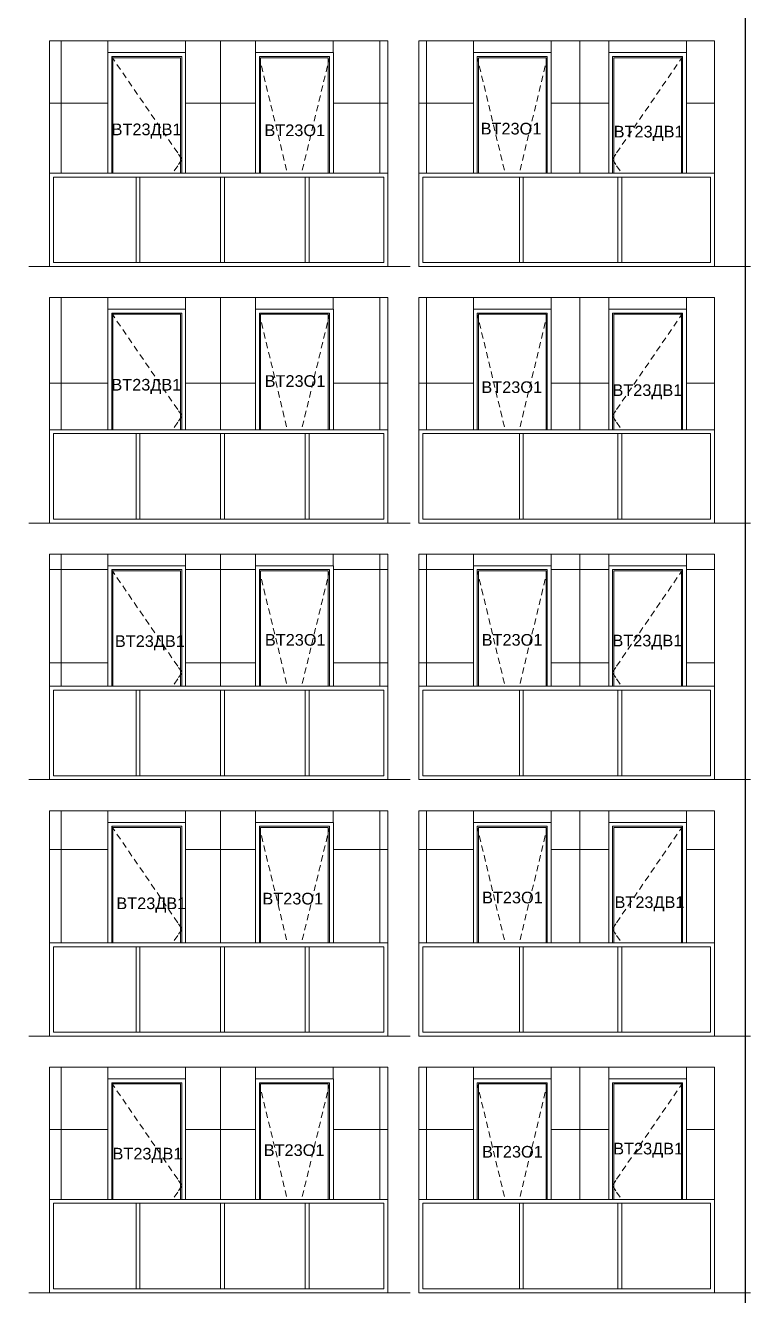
# Model space of a CAD drawing. Header units: millimetres. Extents: x 1499747 to 4230374, y -28481 to 441852.
# Drawn here: x 2728215 to 2737474, y -4519 to 11817 of the extents above; entities that cross this region are included whole.
import ezdxf
from ezdxf.xclip import XClip

# ---------------------------------------------------------------- set-up
doc = ezdxf.new("R2010")
doc.units = ezdxf.units.MM
doc.header["$MEASUREMENT"] = 0
doc.header["$XCLIPFRAME"] = 0
doc.linetypes.add('Штрих-Штриховая', pattern=[1093.611073, 529.166651, -211.666656, 141.111112, -211.666656])
for name, color, linetype, lineweight in [('2  Фасад_26_0_Ном._пера__20_Ном._пера__1', 1, 'Continuous', 18), ('2  Фасад_26_Витражные окна_Ном._пера__1_Ном._пера__7', 7, 'Continuous', 18), ('2  Фасад_26_Витражные окна_Ном._пера__20_Ном._пера__1', 1, 'Continuous', 18), ('2  Фасад_26_Витражные окна_Ном._пера__92_Ном._пера__233', 233, 'Continuous', 18), ('2  Фасад_26_Конструктив - Колонны_Ном._пера__8_Ном._пера__12', 12, 'Continuous', 18), ('2  Фасад_26_Отделка керамика_Ном._пера__1_Ном._пера__7', 7, 'Continuous', 18), ('2  Фасад_26_Отделка керамика_Ном._пера__89_Ном._пера__111', 111, 'Continuous', 18), ('2  Фасад_26_Сетка кладки_Ном._пера__102_Ном._пера__9', 9, 'Continuous', 18), ('2  Фасад_26_Сетка кладки_Ном._пера__1_Ном._пера__7', 7, 'Continuous', 18)]:
    doc.layers.add(name, color=color, linetype=linetype, lineweight=lineweight)
doc.layers.add('Чертеж и Рисунок', color=7, linetype='Continuous')
doc.styles.add('СГЕНЕРИР_СТИЛЬ_2', font='arial.ttf')

# ---------------------------------------------------------------- blocks, each defined once
blk = doc.blocks.new('Чертеж_6_26', base_point=(1593971, 9692))
at = {"layer": '2  Фасад_26_0_Ном._пера__20_Ном._пера__1', "color": 9, "linetype": 'Штрих-Штриховая', "true_color": 0xc7c8ca}
for p, q in [((1588154, 36392), (1649362, 36392)), ((1588154, 33092), (1649362, 33092)), ((1588154, 29792), (1649362, 29792)), ((1588154, 26492), (1649362, 26492)), ((1588154, 23192), (1649362, 23192))]:
    blk.add_line(p, q, dxfattribs=at)
at = {"layer": '2  Фасад_26_Витражные окна_Ном._пера__1_Ном._пера__7', "color": 9, "linetype": 'Continuous', "true_color": 0xc7c8ca}
for p, q in [((1623071, 38792), (1623071, 39142)), ((1623071, 39142), (1623571, 39142)), ((1623121, 38792), (1623121, 39092)), ((1623121, 39092), (1623571, 39092)), ((1624006, 39077), (1623136, 39077)), ((1623136, 39077), (1623136, 37592)), ((1623571, 39142), (1624071, 39142)), ((1623571, 39092), (1624021, 39092)), ((1624006, 37592), (1624006, 39077)), ((1624021, 38792), (1624021, 39092)), ((1624071, 38792), (1624071, 39142)), ((1624971, 38792), (1624971, 39142)), ((1624971, 39142), (1625471, 39142)), ((1625021, 38792), (1625021, 39092)), ((1625021, 39092), (1625471, 39092)), ((1625906, 39077), (1625036, 39077)), ((1625036, 39077), (1625036, 37592)), ((1625471, 39142), (1625971, 39142)), ((1625471, 39092), (1625921, 39092)), ((1625906, 37592), (1625906, 39077)), ((1625921, 38792), (1625921, 39092)), ((1625971, 38792), (1625971, 39142)), ((1627771, 38792), (1627771, 39142)), ((1627771, 39142), (1628271, 39142)), ((1627821, 38792), (1627821, 39092)), ((1627821, 39092), (1628271, 39092)), ((1628706, 39077), (1627836, 39077)), ((1627836, 39077), (1627836, 37592)), ((1628271, 39142), (1628771, 39142)), ((1628271, 39092), (1628721, 39092)), ((1628706, 37592), (1628706, 39077)), ((1628721, 38792), (1628721, 39092)), ((1628771, 38792), (1628771, 39142)), ((1629511, 38792), (1629511, 39142)), ((1629511, 39142), (1630011, 39142)), ((1629561, 38792), (1629561, 39092)), ((1629561, 39092), (1630011, 39092)), ((1630446, 39077), (1629576, 39077)), ((1629576, 39077), (1629576, 37592)), ((1630011, 39142), (1630511, 39142)), ((1630011, 39092), (1630461, 39092)), ((1630446, 37592), (1630446, 39077)), ((1630461, 38792), (1630461, 39092)), ((1630511, 38792), (1630511, 39142)), ((1623071, 37592), (1623071, 38792)), ((1623121, 37592), (1623121, 38792)), ((1624021, 37592), (1624021, 38792)), ((1624071, 37592), (1624071, 38792)), ((1624971, 37592), (1624971, 38792)), ((1625021, 37592), (1625021, 38792)), ((1625921, 37592), (1625921, 38792)), ((1625971, 37592), (1625971, 38792)), ((1627771, 37592), (1627771, 38792)), ((1627821, 37592), (1627821, 38792)), ((1628721, 37592), (1628721, 38792)), ((1628771, 37592), (1628771, 38792)), ((1629511, 37592), (1629511, 38792)), ((1629561, 37592), (1629561, 38792)), ((1630461, 37592), (1630461, 38792)), ((1630511, 37592), (1630511, 38792)), ((1622321, 37592), (1622371, 37592)), ((1622371, 37592), (1623459, 37592)), ((1623459, 37592), (1624546, 37592)), ((1624546, 37592), (1625634, 37592)), ((1625634, 37592), (1626671, 37592)), ((1627072, 37592), (1627121, 37592)), ((1627121, 37592), (1628388, 37592)), ((1628388, 37592), (1629655, 37592)), ((1629655, 37592), (1630871, 37592)), ((1630871, 36392), (1630871, 37592)), ((1622371, 37542), (1623434, 37542)), ((1622371, 37542), (1622371, 36442)), ((1623434, 37542), (1623459, 37542)), ((1623434, 36442), (1623434, 37542)), ((1623459, 37542), (1623484, 37542)), ((1623484, 37542), (1624521, 37542)), ((1623484, 36442), (1623484, 37542)), ((1624521, 37542), (1624546, 37542)), ((1624521, 36442), (1624521, 37542)), ((1624546, 37542), (1624571, 37542)), ((1624571, 37542), (1625609, 37542)), ((1624571, 36442), (1624571, 37542)), ((1625609, 37542), (1625634, 37542)), ((1625609, 36442), (1625609, 37542)), ((1625634, 37542), (1625659, 37542)), ((1625659, 36442), (1625659, 37542)), ((1625659, 37542), (1626621, 37542)), ((1626621, 36442), (1626621, 37542)), ((1627121, 37542), (1628363, 37542)), ((1627121, 37542), (1627121, 36442)), ((1628363, 37542), (1628388, 37542)), ((1628363, 36442), (1628363, 37542)), ((1628388, 37542), (1628413, 37542)), ((1628413, 37542), (1629630, 37542)), ((1628413, 36442), (1628413, 37542)), ((1629630, 37542), (1629655, 37542)), ((1629630, 36442), (1629630, 37542)), ((1629655, 37542), (1629680, 37542)), ((1629680, 36442), (1629680, 37542)), ((1629680, 37542), (1630821, 37542)), ((1630821, 36442), (1630821, 37542)), ((1622371, 36442), (1623434, 36442)), ((1623434, 36442), (1623459, 36442)), ((1623459, 36442), (1623484, 36442)), ((1623484, 36442), (1624521, 36442)), ((1624521, 36442), (1624546, 36442)), ((1624546, 36442), (1624571, 36442)), ((1624571, 36442), (1625609, 36442)), ((1625609, 36442), (1625634, 36442)), ((1625634, 36442), (1625659, 36442)), ((1625659, 36442), (1626621, 36442)), ((1627121, 36442), (1628363, 36442)), ((1628363, 36442), (1628388, 36442)), ((1628388, 36442), (1628413, 36442)), ((1628413, 36442), (1629630, 36442)), ((1629630, 36442), (1629655, 36442)), ((1629655, 36442), (1629680, 36442)), ((1629680, 36442), (1630821, 36442)), ((1623071, 35492), (1623071, 35842)), ((1623071, 35842), (1623571, 35842)), ((1623121, 35492), (1623121, 35792)), ((1623121, 35792), (1623571, 35792)), ((1623571, 35842), (1624071, 35842)), ((1623571, 35792), (1624021, 35792)), ((1624021, 35492), (1624021, 35792)), ((1624071, 35492), (1624071, 35842)), ((1624971, 35492), (1624971, 35842)), ((1624971, 35842), (1625471, 35842)), ((1625021, 35492), (1625021, 35792)), ((1625021, 35792), (1625471, 35792)), ((1625471, 35842), (1625971, 35842)), ((1625471, 35792), (1625921, 35792)), ((1625921, 35492), (1625921, 35792)), ((1625971, 35492), (1625971, 35842)), ((1627771, 35492), (1627771, 35842)), ((1627771, 35842), (1628271, 35842)), ((1627821, 35492), (1627821, 35792)), ((1627821, 35792), (1628271, 35792)), ((1628271, 35842), (1628771, 35842)), ((1628271, 35792), (1628721, 35792)), ((1628721, 35492), (1628721, 35792)), ((1628771, 35492), (1628771, 35842)), ((1629511, 35492), (1629511, 35842)), ((1629511, 35842), (1630011, 35842)), ((1629561, 35492), (1629561, 35792)), ((1629561, 35792), (1630011, 35792)), ((1630011, 35842), (1630511, 35842)), ((1630011, 35792), (1630461, 35792)), ((1630461, 35492), (1630461, 35792)), ((1630511, 35492), (1630511, 35842)), ((1624006, 35777), (1623136, 35777)), ((1623136, 35777), (1623136, 34292)), ((1624006, 34292), (1624006, 35777)), ((1625906, 35777), (1625036, 35777)), ((1625036, 35777), (1625036, 34292)), ((1625906, 34292), (1625906, 35777)), ((1628706, 35777), (1627836, 35777)), ((1627836, 35777), (1627836, 34292)), ((1628706, 34292), (1628706, 35777)), ((1630446, 35777), (1629576, 35777)), ((1629576, 35777), (1629576, 34292)), ((1630446, 34292), (1630446, 35777)), ((1623071, 34292), (1623071, 35492)), ((1623121, 34292), (1623121, 35492)), ((1624021, 34292), (1624021, 35492)), ((1624071, 34292), (1624071, 35492)), ((1624971, 34292), (1624971, 35492)), ((1625021, 34292), (1625021, 35492)), ((1625921, 34292), (1625921, 35492)), ((1625971, 34292), (1625971, 35492)), ((1627771, 34292), (1627771, 35492)), ((1627821, 34292), (1627821, 35492)), ((1628721, 34292), (1628721, 35492)), ((1628771, 34292), (1628771, 35492)), ((1629511, 34292), (1629511, 35492)), ((1629561, 34292), (1629561, 35492)), ((1630461, 34292), (1630461, 35492)), ((1630511, 34292), (1630511, 35492)), ((1622321, 34292), (1622371, 34292)), ((1622371, 34292), (1623459, 34292)), ((1622371, 34242), (1623434, 34242)), ((1622371, 34242), (1622371, 33142)), ((1623434, 34242), (1623459, 34242)), ((1623434, 33142), (1623434, 34242)), ((1623459, 34292), (1624546, 34292)), ((1623459, 34242), (1623484, 34242)), ((1623484, 34242), (1624521, 34242)), ((1623484, 33142), (1623484, 34242)), ((1624521, 34242), (1624546, 34242)), ((1624521, 33142), (1624521, 34242)), ((1624546, 34292), (1625634, 34292)), ((1624546, 34242), (1624571, 34242)), ((1624571, 34242), (1625609, 34242)), ((1624571, 33142), (1624571, 34242)), ((1625609, 34242), (1625634, 34242)), ((1625609, 33142), (1625609, 34242)), ((1625634, 34292), (1626671, 34292)), ((1625634, 34242), (1625659, 34242)), ((1625659, 33142), (1625659, 34242)), ((1625659, 34242), (1626621, 34242)), ((1626621, 33142), (1626621, 34242)), ((1627072, 34292), (1627121, 34292)), ((1627121, 34292), (1628388, 34292)), ((1627121, 34242), (1628363, 34242)), ((1627121, 34242), (1627121, 33142)), ((1628363, 34242), (1628388, 34242)), ((1628363, 33142), (1628363, 34242)), ((1628388, 34292), (1629655, 34292)), ((1628388, 34242), (1628413, 34242)), ((1628413, 34242), (1629630, 34242)), ((1628413, 33142), (1628413, 34242)), ((1629630, 34242), (1629655, 34242)), ((1629630, 33142), (1629630, 34242)), ((1629655, 34292), (1630871, 34292)), ((1629655, 34242), (1629680, 34242)), ((1629680, 33142), (1629680, 34242)), ((1629680, 34242), (1630821, 34242)), ((1630821, 33142), (1630821, 34242)), ((1630871, 33092), (1630871, 34292)), ((1622371, 33142), (1623434, 33142)), ((1623434, 33142), (1623459, 33142)), ((1623459, 33142), (1623484, 33142)), ((1623484, 33142), (1624521, 33142)), ((1624521, 33142), (1624546, 33142)), ((1624546, 33142), (1624571, 33142)), ((1624571, 33142), (1625609, 33142)), ((1625609, 33142), (1625634, 33142)), ((1625634, 33142), (1625659, 33142)), ((1625659, 33142), (1626621, 33142)), ((1627121, 33142), (1628363, 33142)), ((1628363, 33142), (1628388, 33142)), ((1628388, 33142), (1628413, 33142)), ((1628413, 33142), (1629630, 33142)), ((1629630, 33142), (1629655, 33142)), ((1629655, 33142), (1629680, 33142)), ((1629680, 33142), (1630821, 33142)), ((1623071, 32192), (1623071, 32542)), ((1623071, 32542), (1623571, 32542)), ((1623571, 32542), (1624071, 32542)), ((1624071, 32192), (1624071, 32542)), ((1624971, 32192), (1624971, 32542)), ((1624971, 32542), (1625471, 32542)), ((1625471, 32542), (1625971, 32542)), ((1625971, 32192), (1625971, 32542)), ((1627771, 32192), (1627771, 32542)), ((1627771, 32542), (1628271, 32542)), ((1628271, 32542), (1628771, 32542)), ((1628771, 32192), (1628771, 32542)), ((1629511, 32192), (1629511, 32542)), ((1629511, 32542), (1630011, 32542)), ((1630011, 32542), (1630511, 32542)), ((1630511, 32192), (1630511, 32542)), ((1623121, 32192), (1623121, 32492)), ((1623121, 32492), (1623571, 32492)), ((1624006, 32477), (1623136, 32477)), ((1623136, 32477), (1623136, 30992)), ((1623571, 32492), (1624021, 32492)), ((1624006, 30992), (1624006, 32477)), ((1624021, 32192), (1624021, 32492)), ((1625021, 32192), (1625021, 32492)), ((1625021, 32492), (1625471, 32492)), ((1625906, 32477), (1625036, 32477)), ((1625036, 32477), (1625036, 30992)), ((1625471, 32492), (1625921, 32492)), ((1625906, 30992), (1625906, 32477)), ((1625921, 32192), (1625921, 32492)), ((1627821, 32192), (1627821, 32492)), ((1627821, 32492), (1628271, 32492)), ((1628706, 32477), (1627836, 32477)), ((1627836, 32477), (1627836, 30992)), ((1628271, 32492), (1628721, 32492)), ((1628706, 30992), (1628706, 32477)), ((1628721, 32192), (1628721, 32492)), ((1629561, 32192), (1629561, 32492)), ((1629561, 32492), (1630011, 32492)), ((1630446, 32477), (1629576, 32477)), ((1629576, 32477), (1629576, 30992)), ((1630011, 32492), (1630461, 32492)), ((1630446, 30992), (1630446, 32477)), ((1630461, 32192), (1630461, 32492)), ((1623071, 30992), (1623071, 32192)), ((1623121, 30992), (1623121, 32192)), ((1624021, 30992), (1624021, 32192)), ((1624071, 30992), (1624071, 32192)), ((1624971, 30992), (1624971, 32192)), ((1625021, 30992), (1625021, 32192)), ((1625921, 30992), (1625921, 32192)), ((1625971, 30992), (1625971, 32192)), ((1627771, 30992), (1627771, 32192)), ((1627821, 30992), (1627821, 32192)), ((1628721, 30992), (1628721, 32192)), ((1628771, 30992), (1628771, 32192)), ((1629511, 30992), (1629511, 32192)), ((1629561, 30992), (1629561, 32192)), ((1630461, 30992), (1630461, 32192)), ((1630511, 30992), (1630511, 32192)), ((1622321, 30992), (1622371, 30992)), ((1622371, 30992), (1623459, 30992)), ((1622371, 30942), (1623434, 30942)), ((1622371, 30942), (1622371, 29842)), ((1623434, 30942), (1623459, 30942)), ((1623434, 29842), (1623434, 30942)), ((1623459, 30992), (1624546, 30992)), ((1623459, 30942), (1623484, 30942)), ((1623484, 30942), (1624521, 30942)), ((1623484, 29842), (1623484, 30942)), ((1624521, 30942), (1624546, 30942)), ((1624521, 29842), (1624521, 30942)), ((1624546, 30992), (1625634, 30992)), ((1624546, 30942), (1624571, 30942)), ((1624571, 30942), (1625609, 30942)), ((1624571, 29842), (1624571, 30942)), ((1625609, 30942), (1625634, 30942)), ((1625609, 29842), (1625609, 30942)), ((1625634, 30992), (1626671, 30992)), ((1625634, 30942), (1625659, 30942)), ((1625659, 29842), (1625659, 30942)), ((1625659, 30942), (1626621, 30942)), ((1626621, 29842), (1626621, 30942)), ((1627072, 30992), (1627121, 30992)), ((1627121, 30992), (1628388, 30992)), ((1627121, 30942), (1628363, 30942)), ((1627121, 30942), (1627121, 29842)), ((1628363, 30942), (1628388, 30942)), ((1628363, 29842), (1628363, 30942)), ((1628388, 30992), (1629655, 30992)), ((1628388, 30942), (1628413, 30942)), ((1628413, 30942), (1629630, 30942)), ((1628413, 29842), (1628413, 30942)), ((1629630, 30942), (1629655, 30942)), ((1629630, 29842), (1629630, 30942)), ((1629655, 30992), (1630871, 30992)), ((1629655, 30942), (1629680, 30942)), ((1629680, 29842), (1629680, 30942)), ((1629680, 30942), (1630821, 30942)), ((1630821, 29842), (1630821, 30942)), ((1630871, 29792), (1630871, 30992)), ((1622371, 29842), (1623434, 29842)), ((1623434, 29842), (1623459, 29842)), ((1623459, 29842), (1623484, 29842)), ((1623484, 29842), (1624521, 29842)), ((1624521, 29842), (1624546, 29842)), ((1624546, 29842), (1624571, 29842)), ((1624571, 29842), (1625609, 29842)), ((1625609, 29842), (1625634, 29842)), ((1625634, 29842), (1625659, 29842)), ((1625659, 29842), (1626621, 29842)), ((1627121, 29842), (1628363, 29842)), ((1628363, 29842), (1628388, 29842)), ((1628388, 29842), (1628413, 29842)), ((1628413, 29842), (1629630, 29842)), ((1629630, 29842), (1629655, 29842)), ((1629655, 29842), (1629680, 29842)), ((1629680, 29842), (1630821, 29842)), ((1623071, 28892), (1623071, 29242)), ((1623071, 29242), (1623571, 29242)), ((1623121, 28892), (1623121, 29192)), ((1623121, 29192), (1623571, 29192)), ((1624006, 29177), (1623136, 29177)), ((1623136, 29177), (1623136, 27692)), ((1623571, 29242), (1624071, 29242)), ((1623571, 29192), (1624021, 29192)), ((1624006, 27692), (1624006, 29177)), ((1624021, 28892), (1624021, 29192)), ((1624071, 28892), (1624071, 29242)), ((1624971, 28892), (1624971, 29242)), ((1624971, 29242), (1625471, 29242)), ((1625021, 28892), (1625021, 29192)), ((1625021, 29192), (1625471, 29192)), ((1625906, 29177), (1625036, 29177)), ((1625036, 29177), (1625036, 27692)), ((1625471, 29242), (1625971, 29242)), ((1625471, 29192), (1625921, 29192)), ((1625906, 27692), (1625906, 29177)), ((1625921, 28892), (1625921, 29192)), ((1625971, 28892), (1625971, 29242)), ((1627771, 28892), (1627771, 29242)), ((1627771, 29242), (1628271, 29242)), ((1627821, 28892), (1627821, 29192)), ((1627821, 29192), (1628271, 29192)), ((1628706, 29177), (1627836, 29177)), ((1627836, 29177), (1627836, 27692)), ((1628271, 29242), (1628771, 29242)), ((1628271, 29192), (1628721, 29192)), ((1628706, 27692), (1628706, 29177)), ((1628721, 28892), (1628721, 29192)), ((1628771, 28892), (1628771, 29242)), ((1629511, 28892), (1629511, 29242)), ((1629511, 29242), (1630011, 29242)), ((1629561, 28892), (1629561, 29192)), ((1629561, 29192), (1630011, 29192)), ((1630446, 29177), (1629576, 29177)), ((1629576, 29177), (1629576, 27692)), ((1630011, 29242), (1630511, 29242)), ((1630011, 29192), (1630461, 29192)), ((1630446, 27692), (1630446, 29177)), ((1630461, 28892), (1630461, 29192)), ((1630511, 28892), (1630511, 29242)), ((1623071, 27692), (1623071, 28892)), ((1623121, 27692), (1623121, 28892)), ((1624021, 27692), (1624021, 28892)), ((1624071, 27692), (1624071, 28892)), ((1624971, 27692), (1624971, 28892)), ((1625021, 27692), (1625021, 28892)), ((1625921, 27692), (1625921, 28892)), ((1625971, 27692), (1625971, 28892)), ((1627771, 27692), (1627771, 28892)), ((1627821, 27692), (1627821, 28892)), ((1628721, 27692), (1628721, 28892)), ((1628771, 27692), (1628771, 28892)), ((1629511, 27692), (1629511, 28892)), ((1629561, 27692), (1629561, 28892)), ((1630461, 27692), (1630461, 28892)), ((1630511, 27692), (1630511, 28892)), ((1622321, 27692), (1622371, 27692)), ((1622371, 27692), (1623459, 27692)), ((1622371, 27642), (1623434, 27642)), ((1622371, 27642), (1622371, 26542)), ((1623434, 27642), (1623459, 27642)), ((1623434, 26542), (1623434, 27642)), ((1623459, 27692), (1624546, 27692)), ((1623459, 27642), (1623484, 27642)), ((1623484, 27642), (1624521, 27642)), ((1623484, 26542), (1623484, 27642)), ((1624521, 27642), (1624546, 27642)), ((1624521, 26542), (1624521, 27642)), ((1624546, 27692), (1625634, 27692)), ((1624546, 27642), (1624571, 27642)), ((1624571, 27642), (1625609, 27642)), ((1624571, 26542), (1624571, 27642)), ((1625609, 27642), (1625634, 27642)), ((1625609, 26542), (1625609, 27642)), ((1625634, 27692), (1626671, 27692)), ((1625634, 27642), (1625659, 27642)), ((1625659, 26542), (1625659, 27642)), ((1625659, 27642), (1626621, 27642)), ((1626621, 26542), (1626621, 27642)), ((1627072, 27692), (1627121, 27692)), ((1627121, 27692), (1628388, 27692)), ((1627121, 27642), (1628363, 27642)), ((1627121, 27642), (1627121, 26542)), ((1628363, 27642), (1628388, 27642)), ((1628363, 26542), (1628363, 27642)), ((1628388, 27692), (1629655, 27692)), ((1628388, 27642), (1628413, 27642)), ((1628413, 27642), (1629630, 27642)), ((1628413, 26542), (1628413, 27642)), ((1629630, 27642), (1629655, 27642)), ((1629630, 26542), (1629630, 27642)), ((1629655, 27692), (1630871, 27692)), ((1629655, 27642), (1629680, 27642)), ((1629680, 26542), (1629680, 27642)), ((1629680, 27642), (1630821, 27642)), ((1630821, 26542), (1630821, 27642)), ((1630871, 26492), (1630871, 27692)), ((1622371, 26542), (1623434, 26542)), ((1623434, 26542), (1623459, 26542)), ((1623459, 26542), (1623484, 26542)), ((1623484, 26542), (1624521, 26542)), ((1624521, 26542), (1624546, 26542)), ((1624546, 26542), (1624571, 26542)), ((1624571, 26542), (1625609, 26542)), ((1625609, 26542), (1625634, 26542)), ((1625634, 26542), (1625659, 26542)), ((1625659, 26542), (1626621, 26542)), ((1627121, 26542), (1628363, 26542)), ((1628363, 26542), (1628388, 26542)), ((1628388, 26542), (1628413, 26542)), ((1628413, 26542), (1629630, 26542)), ((1629630, 26542), (1629655, 26542)), ((1629655, 26542), (1629680, 26542)), ((1629680, 26542), (1630821, 26542)), ((1623071, 25592), (1623071, 25942)), ((1623071, 25942), (1623571, 25942)), ((1623121, 25592), (1623121, 25892)), ((1623121, 25892), (1623571, 25892)), ((1624006, 25877), (1623136, 25877)), ((1623136, 25877), (1623136, 24392)), ((1623571, 25942), (1624071, 25942)), ((1623571, 25892), (1624021, 25892)), ((1624006, 24392), (1624006, 25877)), ((1624021, 25592), (1624021, 25892)), ((1624071, 25592), (1624071, 25942)), ((1624971, 25592), (1624971, 25942)), ((1624971, 25942), (1625471, 25942)), ((1625021, 25592), (1625021, 25892)), ((1625021, 25892), (1625471, 25892)), ((1625906, 25877), (1625036, 25877)), ((1625036, 25877), (1625036, 24392)), ((1625471, 25942), (1625971, 25942)), ((1625471, 25892), (1625921, 25892)), ((1625906, 24392), (1625906, 25877)), ((1625921, 25592), (1625921, 25892)), ((1625971, 25592), (1625971, 25942)), ((1627771, 25592), (1627771, 25942)), ((1627771, 25942), (1628271, 25942)), ((1627821, 25592), (1627821, 25892)), ((1627821, 25892), (1628271, 25892)), ((1628706, 25877), (1627836, 25877)), ((1627836, 25877), (1627836, 24392)), ((1628271, 25942), (1628771, 25942)), ((1628271, 25892), (1628721, 25892)), ((1628706, 24392), (1628706, 25877)), ((1628721, 25592), (1628721, 25892)), ((1628771, 25592), (1628771, 25942)), ((1629511, 25592), (1629511, 25942)), ((1629511, 25942), (1630011, 25942)), ((1629561, 25592), (1629561, 25892)), ((1629561, 25892), (1630011, 25892)), ((1630446, 25877), (1629576, 25877)), ((1629576, 25877), (1629576, 24392)), ((1630011, 25942), (1630511, 25942)), ((1630011, 25892), (1630461, 25892)), ((1630446, 24392), (1630446, 25877)), ((1630461, 25592), (1630461, 25892)), ((1630511, 25592), (1630511, 25942)), ((1623071, 24392), (1623071, 25592)), ((1623121, 24392), (1623121, 25592)), ((1624021, 24392), (1624021, 25592)), ((1624071, 24392), (1624071, 25592)), ((1624971, 24392), (1624971, 25592)), ((1625021, 24392), (1625021, 25592)), ((1625921, 24392), (1625921, 25592)), ((1625971, 24392), (1625971, 25592)), ((1627771, 24392), (1627771, 25592)), ((1627821, 24392), (1627821, 25592)), ((1628721, 24392), (1628721, 25592)), ((1628771, 24392), (1628771, 25592)), ((1629511, 24392), (1629511, 25592)), ((1629561, 24392), (1629561, 25592)), ((1630461, 24392), (1630461, 25592)), ((1630511, 24392), (1630511, 25592)), ((1622321, 24392), (1622371, 24392)), ((1622371, 24392), (1623459, 24392)), ((1622371, 24342), (1623434, 24342)), ((1622371, 24342), (1622371, 23242)), ((1623434, 24342), (1623459, 24342)), ((1623434, 23242), (1623434, 24342)), ((1623459, 24392), (1624546, 24392)), ((1623459, 24342), (1623484, 24342)), ((1623484, 24342), (1624521, 24342)), ((1623484, 23242), (1623484, 24342)), ((1624521, 24342), (1624546, 24342)), ((1624521, 23242), (1624521, 24342)), ((1624546, 24392), (1625634, 24392)), ((1624546, 24342), (1624571, 24342)), ((1624571, 24342), (1625609, 24342)), ((1624571, 23242), (1624571, 24342)), ((1625609, 24342), (1625634, 24342)), ((1625609, 23242), (1625609, 24342)), ((1625634, 24392), (1626671, 24392)), ((1625634, 24342), (1625659, 24342)), ((1625659, 23242), (1625659, 24342)), ((1625659, 24342), (1626621, 24342)), ((1626621, 23242), (1626621, 24342)), ((1627072, 24392), (1627121, 24392)), ((1627121, 24392), (1628388, 24392)), ((1627121, 24342), (1628363, 24342)), ((1627121, 24342), (1627121, 23242)), ((1628363, 24342), (1628388, 24342)), ((1628363, 23242), (1628363, 24342)), ((1628388, 24392), (1629655, 24392)), ((1628388, 24342), (1628413, 24342)), ((1628413, 24342), (1629630, 24342)), ((1628413, 23242), (1628413, 24342)), ((1629630, 24342), (1629655, 24342)), ((1629630, 23242), (1629630, 24342)), ((1629655, 24392), (1630871, 24392)), ((1629655, 24342), (1629680, 24342)), ((1629680, 23242), (1629680, 24342)), ((1629680, 24342), (1630821, 24342)), ((1630821, 23242), (1630821, 24342)), ((1630871, 23192), (1630871, 24392)), ((1622371, 23242), (1623434, 23242)), ((1623434, 23242), (1623459, 23242)), ((1623459, 23242), (1623484, 23242)), ((1623484, 23242), (1624521, 23242)), ((1624521, 23242), (1624546, 23242)), ((1624546, 23242), (1624571, 23242)), ((1624571, 23242), (1625609, 23242)), ((1625609, 23242), (1625634, 23242)), ((1625634, 23242), (1625659, 23242)), ((1625659, 23242), (1626621, 23242)), ((1627121, 23242), (1628363, 23242)), ((1628363, 23242), (1628388, 23242)), ((1628388, 23242), (1628413, 23242)), ((1628413, 23242), (1629630, 23242)), ((1629630, 23242), (1629655, 23242)), ((1629655, 23242), (1629680, 23242)), ((1629680, 23242), (1630821, 23242))]:
    blk.add_line(p, q, dxfattribs=at)
at = {"layer": '2  Фасад_26_Витражные окна_Ном._пера__92_Ном._пера__233', "color": 9, "linetype": 'Continuous', "true_color": 0xc7c8ca}
for p, q in [((1623121, 39090), (1623136, 39068)), ((1623136, 39068), (1623161, 39031)), ((1625021, 39076), (1625035, 39019)), ((1625921, 39076), (1625907, 39019)), ((1627821, 39076), (1627835, 39019)), ((1628721, 39076), (1628708, 39019)), ((1630446, 39068), (1630421, 39031)), ((1630461, 39090), (1630446, 39068)), ((1623189, 38990), (1623235, 38924)), ((1623263, 38882), (1623308, 38817)), ((1625047, 38971), (1625065, 38893)), ((1625896, 38971), (1625877, 38893)), ((1627847, 38971), (1627866, 38893)), ((1628696, 38971), (1628677, 38893)), ((1630319, 38882), (1630274, 38817)), ((1630393, 38990), (1630347, 38924)), ((1623336, 38775), (1623382, 38709)), ((1625077, 38844), (1625096, 38766)), ((1625865, 38844), (1625846, 38766)), ((1627877, 38844), (1627896, 38766)), ((1628665, 38844), (1628647, 38766)), ((1630246, 38775), (1630200, 38709)), ((1623410, 38668), (1623455, 38602)), ((1623483, 38561), (1623529, 38495)), ((1625108, 38718), (1625126, 38640)), ((1625138, 38591), (1625157, 38514)), ((1625804, 38591), (1625785, 38514)), ((1625835, 38718), (1625816, 38640)), ((1627908, 38718), (1627927, 38640)), ((1627938, 38591), (1627957, 38514)), ((1628604, 38591), (1628586, 38514)), ((1628635, 38718), (1628616, 38640)), ((1630099, 38561), (1630053, 38495)), ((1630172, 38668), (1630127, 38602)), ((1623557, 38454), (1623602, 38388)), ((1625169, 38465), (1625187, 38387)), ((1625774, 38465), (1625755, 38387)), ((1627969, 38465), (1627988, 38387)), ((1628574, 38465), (1628555, 38387)), ((1630025, 38454), (1629980, 38388)), ((1623630, 38346), (1623676, 38280)), ((1623704, 38239), (1623749, 38173)), ((1625199, 38339), (1625218, 38261)), ((1625743, 38339), (1625724, 38261)), ((1627999, 38339), (1628018, 38261)), ((1628543, 38339), (1628524, 38261)), ((1629878, 38239), (1629833, 38173)), ((1629952, 38346), (1629906, 38280)), ((1623777, 38132), (1623823, 38066)), ((1625230, 38212), (1625248, 38135)), ((1625260, 38086), (1625279, 38008)), ((1625682, 38086), (1625663, 38008)), ((1625713, 38212), (1625694, 38135)), ((1628030, 38212), (1628049, 38135)), ((1628060, 38086), (1628079, 38008)), ((1628482, 38086), (1628463, 38008)), ((1628513, 38212), (1628494, 38135)), ((1629805, 38132), (1629759, 38066)), ((1623851, 38025), (1623896, 37959)), ((1623924, 37917), (1623970, 37851)), ((1625291, 37960), (1625309, 37882)), ((1625652, 37960), (1625633, 37882)), ((1628091, 37960), (1628110, 37882)), ((1628452, 37960), (1628433, 37882)), ((1629658, 37917), (1629612, 37851)), ((1629731, 38025), (1629686, 37959)), ((1623981, 37835), (1624006, 37799)), ((1623981, 37703), (1624006, 37740)), ((1624006, 37799), (1624021, 37777)), ((1624006, 37740), (1624021, 37762)), ((1625321, 37833), (1625340, 37755)), ((1625621, 37833), (1625602, 37755)), ((1628121, 37833), (1628140, 37755)), ((1628421, 37833), (1628402, 37755)), ((1629576, 37799), (1629561, 37777)), ((1629576, 37740), (1629561, 37762)), ((1629601, 37835), (1629576, 37799)), ((1629601, 37703), (1629576, 37740)), ((1623924, 37621), (1623970, 37687)), ((1625352, 37707), (1625370, 37629)), ((1625591, 37707), (1625572, 37629)), ((1628152, 37707), (1628171, 37629)), ((1628391, 37707), (1628372, 37629)), ((1629658, 37621), (1629612, 37687)), ((1623121, 35790), (1623136, 35768)), ((1630461, 35790), (1630446, 35768)), ((1623136, 35768), (1623161, 35731)), ((1623189, 35690), (1623235, 35624)), ((1625021, 35776), (1625035, 35719)), ((1625047, 35671), (1625065, 35593)), ((1625896, 35671), (1625877, 35593)), ((1625921, 35776), (1625907, 35719)), ((1627821, 35776), (1627835, 35719)), ((1627847, 35671), (1627866, 35593)), ((1628696, 35671), (1628677, 35593)), ((1628721, 35776), (1628708, 35719)), ((1630393, 35690), (1630347, 35624)), ((1630446, 35768), (1630421, 35731)), ((1623263, 35582), (1623308, 35517)), ((1623336, 35475), (1623382, 35409)), ((1625077, 35544), (1625096, 35466)), ((1625865, 35544), (1625846, 35466)), ((1627877, 35544), (1627896, 35466)), ((1628665, 35544), (1628647, 35466)), ((1630246, 35475), (1630200, 35409)), ((1630319, 35582), (1630274, 35517)), ((1623410, 35368), (1623455, 35302)), ((1625108, 35418), (1625126, 35340)), ((1625138, 35291), (1625157, 35214)), ((1625804, 35291), (1625785, 35214)), ((1625835, 35418), (1625816, 35340)), ((1627908, 35418), (1627927, 35340)), ((1627938, 35291), (1627957, 35214)), ((1628604, 35291), (1628586, 35214)), ((1628635, 35418), (1628616, 35340)), ((1630172, 35368), (1630127, 35302)), ((1623483, 35261), (1623529, 35195)), ((1623557, 35154), (1623602, 35088)), ((1625169, 35165), (1625187, 35087)), ((1625774, 35165), (1625755, 35087)), ((1627969, 35165), (1627988, 35087)), ((1628574, 35165), (1628555, 35087)), ((1630025, 35154), (1629980, 35088)), ((1630099, 35261), (1630053, 35195)), ((1623630, 35046), (1623676, 34980)), ((1625199, 35039), (1625218, 34961)), ((1625743, 35039), (1625724, 34961)), ((1627999, 35039), (1628018, 34961)), ((1628543, 35039), (1628524, 34961)), ((1629952, 35046), (1629906, 34980)), ((1623704, 34939), (1623749, 34873)), ((1623777, 34832), (1623823, 34766)), ((1625230, 34912), (1625248, 34835)), ((1625713, 34912), (1625694, 34835)), ((1628030, 34912), (1628049, 34835)), ((1628513, 34912), (1628494, 34835)), ((1629805, 34832), (1629759, 34766)), ((1629878, 34939), (1629833, 34873)), ((1623851, 34725), (1623896, 34659)), ((1625260, 34786), (1625279, 34708)), ((1625291, 34660), (1625309, 34582)), ((1625652, 34660), (1625633, 34582)), ((1625682, 34786), (1625663, 34708)), ((1628060, 34786), (1628079, 34708)), ((1628091, 34660), (1628110, 34582)), ((1628452, 34660), (1628433, 34582)), ((1628482, 34786), (1628463, 34708)), ((1629731, 34725), (1629686, 34659)), ((1623924, 34617), (1623970, 34551)), ((1623981, 34535), (1624006, 34499)), ((1624006, 34499), (1624021, 34477)), ((1625321, 34533), (1625340, 34455)), ((1625621, 34533), (1625602, 34455)), ((1628121, 34533), (1628140, 34455)), ((1628421, 34533), (1628402, 34455)), ((1629576, 34499), (1629561, 34477)), ((1629601, 34535), (1629576, 34499)), ((1629658, 34617), (1629612, 34551)), ((1623924, 34321), (1623970, 34387)), ((1623981, 34403), (1624006, 34440)), ((1624006, 34440), (1624021, 34462)), ((1625352, 34407), (1625370, 34329)), ((1625591, 34407), (1625572, 34329)), ((1628152, 34407), (1628171, 34329)), ((1628391, 34407), (1628372, 34329)), ((1629576, 34440), (1629561, 34462)), ((1629601, 34403), (1629576, 34440)), ((1629658, 34321), (1629612, 34387)), ((1623121, 32490), (1623136, 32468)), ((1623136, 32468), (1623161, 32431)), ((1623189, 32390), (1623235, 32324)), ((1625021, 32476), (1625035, 32419)), ((1625047, 32371), (1625065, 32293)), ((1625896, 32371), (1625877, 32293)), ((1625921, 32476), (1625907, 32419)), ((1627821, 32476), (1627835, 32419)), ((1627847, 32371), (1627866, 32293)), ((1628696, 32371), (1628677, 32293)), ((1628721, 32476), (1628708, 32419)), ((1630393, 32390), (1630347, 32324)), ((1630446, 32468), (1630421, 32431)), ((1630461, 32490), (1630446, 32468)), ((1623263, 32282), (1623308, 32217)), ((1625077, 32244), (1625096, 32166)), ((1625865, 32244), (1625846, 32166)), ((1627877, 32244), (1627896, 32166)), ((1628665, 32244), (1628647, 32166)), ((1630319, 32282), (1630274, 32217)), ((1623336, 32175), (1623382, 32109)), ((1623410, 32068), (1623455, 32002)), ((1625108, 32118), (1625126, 32040)), ((1625835, 32118), (1625816, 32040)), ((1627908, 32118), (1627927, 32040)), ((1628635, 32118), (1628616, 32040)), ((1630172, 32068), (1630127, 32002)), ((1630246, 32175), (1630200, 32109)), ((1623483, 31961), (1623529, 31895)), ((1625138, 31991), (1625157, 31914)), ((1625169, 31865), (1625187, 31787)), ((1625774, 31865), (1625755, 31787)), ((1625804, 31991), (1625785, 31914)), ((1627938, 31991), (1627957, 31914)), ((1627969, 31865), (1627988, 31787)), ((1628574, 31865), (1628555, 31787)), ((1628604, 31991), (1628586, 31914)), ((1630099, 31961), (1630053, 31895)), ((1623557, 31854), (1623602, 31788)), ((1623630, 31746), (1623676, 31680)), ((1625199, 31739), (1625218, 31661)), ((1625743, 31739), (1625724, 31661)), ((1627999, 31739), (1628018, 31661)), ((1628543, 31739), (1628524, 31661)), ((1629952, 31746), (1629906, 31680)), ((1630025, 31854), (1629980, 31788)), ((1623704, 31639), (1623749, 31573)), ((1623777, 31532), (1623823, 31466)), ((1625230, 31612), (1625248, 31535)), ((1625713, 31612), (1625694, 31535)), ((1628030, 31612), (1628049, 31535)), ((1628513, 31612), (1628494, 31535)), ((1629805, 31532), (1629759, 31466)), ((1629878, 31639), (1629833, 31573)), ((1623851, 31425), (1623896, 31359)), ((1625260, 31486), (1625279, 31408)), ((1625682, 31486), (1625663, 31408)), ((1628060, 31486), (1628079, 31408)), ((1628482, 31486), (1628463, 31408)), ((1629731, 31425), (1629686, 31359)), ((1623924, 31317), (1623970, 31251)), ((1623981, 31235), (1624006, 31199)), ((1625291, 31360), (1625309, 31282)), ((1625321, 31233), (1625340, 31155)), ((1625621, 31233), (1625602, 31155)), ((1625652, 31360), (1625633, 31282)), ((1628091, 31360), (1628110, 31282)), ((1628121, 31233), (1628140, 31155)), ((1628421, 31233), (1628402, 31155)), ((1628452, 31360), (1628433, 31282)), ((1629601, 31235), (1629576, 31199)), ((1629658, 31317), (1629612, 31251)), ((1623924, 31021), (1623970, 31087)), ((1623981, 31103), (1624006, 31140)), ((1624006, 31199), (1624021, 31177)), ((1624006, 31140), (1624021, 31162)), ((1625352, 31107), (1625370, 31029)), ((1625591, 31107), (1625572, 31029)), ((1628152, 31107), (1628171, 31029)), ((1628391, 31107), (1628372, 31029)), ((1629576, 31199), (1629561, 31177)), ((1629576, 31140), (1629561, 31162)), ((1629601, 31103), (1629576, 31140)), ((1629658, 31021), (1629612, 31087)), ((1623121, 29190), (1623136, 29168)), ((1623136, 29168), (1623161, 29131)), ((1623189, 29090), (1623235, 29024)), ((1625021, 29176), (1625035, 29119)), ((1625921, 29176), (1625907, 29119)), ((1627821, 29176), (1627835, 29119)), ((1628721, 29176), (1628708, 29119)), ((1630393, 29090), (1630347, 29024)), ((1630446, 29168), (1630421, 29131)), ((1630461, 29190), (1630446, 29168)), ((1623263, 28982), (1623308, 28917)), ((1625047, 29071), (1625065, 28993)), ((1625077, 28944), (1625096, 28866)), ((1625865, 28944), (1625846, 28866)), ((1625896, 29071), (1625877, 28993)), ((1627847, 29071), (1627866, 28993)), ((1627877, 28944), (1627896, 28866)), ((1628665, 28944), (1628647, 28866)), ((1628696, 29071), (1628677, 28993)), ((1630319, 28982), (1630274, 28917)), ((1623336, 28875), (1623382, 28809)), ((1623410, 28768), (1623455, 28702)), ((1625108, 28818), (1625126, 28740)), ((1625835, 28818), (1625816, 28740)), ((1627908, 28818), (1627927, 28740)), ((1628635, 28818), (1628616, 28740)), ((1630172, 28768), (1630127, 28702)), ((1630246, 28875), (1630200, 28809)), ((1623483, 28661), (1623529, 28595)), ((1625138, 28691), (1625157, 28614)), ((1625804, 28691), (1625785, 28614)), ((1627938, 28691), (1627957, 28614)), ((1628604, 28691), (1628586, 28614)), ((1630099, 28661), (1630053, 28595)), ((1623557, 28554), (1623602, 28488)), ((1623630, 28446), (1623676, 28380)), ((1625169, 28565), (1625187, 28487)), ((1625199, 28439), (1625218, 28361)), ((1625743, 28439), (1625724, 28361)), ((1625774, 28565), (1625755, 28487)), ((1627969, 28565), (1627988, 28487)), ((1627999, 28439), (1628018, 28361)), ((1628543, 28439), (1628524, 28361)), ((1628574, 28565), (1628555, 28487)), ((1629952, 28446), (1629906, 28380)), ((1630025, 28554), (1629980, 28488)), ((1623704, 28339), (1623749, 28273)), ((1625230, 28312), (1625248, 28235)), ((1625713, 28312), (1625694, 28235)), ((1628030, 28312), (1628049, 28235)), ((1628513, 28312), (1628494, 28235)), ((1629878, 28339), (1629833, 28273)), ((1623777, 28232), (1623823, 28166)), ((1623851, 28125), (1623896, 28059)), ((1625260, 28186), (1625279, 28108)), ((1625682, 28186), (1625663, 28108)), ((1628060, 28186), (1628079, 28108)), ((1628482, 28186), (1628463, 28108)), ((1629731, 28125), (1629686, 28059)), ((1629805, 28232), (1629759, 28166)), ((1623924, 28017), (1623970, 27951)), ((1625291, 28060), (1625309, 27982)), ((1625652, 28060), (1625633, 27982)), ((1628091, 28060), (1628110, 27982)), ((1628452, 28060), (1628433, 27982)), ((1629658, 28017), (1629612, 27951)), ((1623924, 27721), (1623970, 27787)), ((1623981, 27935), (1624006, 27899)), ((1623981, 27803), (1624006, 27840)), ((1624006, 27899), (1624021, 27877)), ((1624006, 27840), (1624021, 27862)), ((1625321, 27933), (1625340, 27855)), ((1625352, 27807), (1625370, 27729)), ((1625591, 27807), (1625572, 27729)), ((1625621, 27933), (1625602, 27855)), ((1628121, 27933), (1628140, 27855)), ((1628152, 27807), (1628171, 27729)), ((1628391, 27807), (1628372, 27729)), ((1628421, 27933), (1628402, 27855)), ((1629576, 27899), (1629561, 27877)), ((1629576, 27840), (1629561, 27862)), ((1629601, 27935), (1629576, 27899)), ((1629601, 27803), (1629576, 27840)), ((1629658, 27721), (1629612, 27787)), ((1623121, 25890), (1623136, 25868)), ((1623136, 25868), (1623161, 25831)), ((1625021, 25876), (1625035, 25819)), ((1625921, 25876), (1625907, 25819)), ((1627821, 25876), (1627835, 25819)), ((1628721, 25876), (1628708, 25819)), ((1630446, 25868), (1630421, 25831)), ((1630461, 25890), (1630446, 25868)), ((1623189, 25790), (1623235, 25724)), ((1623263, 25682), (1623308, 25617)), ((1625047, 25771), (1625065, 25693)), ((1625896, 25771), (1625877, 25693)), ((1627847, 25771), (1627866, 25693)), ((1628696, 25771), (1628677, 25693)), ((1630319, 25682), (1630274, 25617)), ((1630393, 25790), (1630347, 25724)), ((1623336, 25575), (1623382, 25509)), ((1625077, 25644), (1625096, 25566)), ((1625108, 25518), (1625126, 25440)), ((1625835, 25518), (1625816, 25440)), ((1625865, 25644), (1625846, 25566)), ((1627877, 25644), (1627896, 25566)), ((1627908, 25518), (1627927, 25440)), ((1628635, 25518), (1628616, 25440)), ((1628665, 25644), (1628647, 25566)), ((1630246, 25575), (1630200, 25509)), ((1623410, 25468), (1623455, 25402)), ((1623483, 25361), (1623529, 25295)), ((1625138, 25391), (1625157, 25314)), ((1625804, 25391), (1625785, 25314)), ((1627938, 25391), (1627957, 25314)), ((1628604, 25391), (1628586, 25314)), ((1630099, 25361), (1630053, 25295)), ((1630172, 25468), (1630127, 25402)), ((1623557, 25254), (1623602, 25188)), ((1625169, 25265), (1625187, 25187)), ((1625774, 25265), (1625755, 25187)), ((1627969, 25265), (1627988, 25187)), ((1628574, 25265), (1628555, 25187)), ((1630025, 25254), (1629980, 25188)), ((1623630, 25146), (1623676, 25080)), ((1623704, 25039), (1623749, 24973)), ((1625199, 25139), (1625218, 25061)), ((1625230, 25012), (1625248, 24935)), ((1625713, 25012), (1625694, 24935)), ((1625743, 25139), (1625724, 25061)), ((1627999, 25139), (1628018, 25061)), ((1628030, 25012), (1628049, 24935)), ((1628513, 25012), (1628494, 24935)), ((1628543, 25139), (1628524, 25061)), ((1629878, 25039), (1629833, 24973)), ((1629952, 25146), (1629906, 25080)), ((1623777, 24932), (1623823, 24866)), ((1625260, 24886), (1625279, 24808)), ((1625682, 24886), (1625663, 24808)), ((1628060, 24886), (1628079, 24808)), ((1628482, 24886), (1628463, 24808)), ((1629805, 24932), (1629759, 24866)), ((1623851, 24825), (1623896, 24759)), ((1623924, 24717), (1623970, 24651)), ((1625291, 24760), (1625309, 24682)), ((1625652, 24760), (1625633, 24682)), ((1628091, 24760), (1628110, 24682)), ((1628452, 24760), (1628433, 24682)), ((1629658, 24717), (1629612, 24651)), ((1629731, 24825), (1629686, 24759)), ((1623981, 24635), (1624006, 24599)), ((1623981, 24503), (1624006, 24540)), ((1624006, 24599), (1624021, 24577)), ((1624006, 24540), (1624021, 24562)), ((1625321, 24633), (1625340, 24555)), ((1625352, 24507), (1625370, 24429)), ((1625591, 24507), (1625572, 24429)), ((1625621, 24633), (1625602, 24555)), ((1628121, 24633), (1628140, 24555)), ((1628152, 24507), (1628171, 24429)), ((1628391, 24507), (1628372, 24429)), ((1628421, 24633), (1628402, 24555)), ((1629576, 24599), (1629561, 24577)), ((1629576, 24540), (1629561, 24562)), ((1629601, 24635), (1629576, 24599)), ((1629601, 24503), (1629576, 24540)), ((1623924, 24421), (1623970, 24487)), ((1629658, 24421), (1629612, 24487))]:
    blk.add_line(p, q, dxfattribs=at)
at = {"layer": '2  Фасад_26_Конструктив - Колонны_Ном._пера__8_Ном._пера__12', "color": 9, "linetype": 'Continuous', "true_color": 0xc7c8ca}
for p, q in [((1626671, 37592), (1626671, 39292)), ((1630871, 37592), (1630871, 39292)), ((1626671, 36392), (1626671, 37592)), ((1626671, 34292), (1626671, 35992)), ((1630871, 34292), (1630871, 35992)), ((1626671, 33092), (1626671, 34292)), ((1626671, 30992), (1626671, 32692)), ((1630871, 30992), (1630871, 32692)), ((1626671, 29792), (1626671, 30992)), ((1626671, 27692), (1626671, 29392)), ((1630871, 27692), (1630871, 29392)), ((1626671, 26492), (1626671, 27692)), ((1626671, 24392), (1626671, 26092)), ((1630871, 24392), (1630871, 26092)), ((1626671, 23192), (1626671, 24392))]:
    blk.add_line(p, q, dxfattribs=at)
at = {"layer": '2  Фасад_26_Отделка керамика_Ном._пера__1_Ном._пера__7', "color": 9, "linetype": 'Continuous', "true_color": 0xc7c8ca}
for p, q in [((1631266, 19392), (1631266, 53192)), ((1631271, 53192), (1631271, 19392)), ((1622321, 36392), (1622321, 39292)), ((1622321, 39292), (1626672, 39292)), ((1626672, 39292), (1626672, 36392)), ((1627072, 36392), (1627072, 39292)), ((1627072, 39292), (1630872, 39292)), ((1630872, 39292), (1630872, 36392)), ((1626672, 36392), (1622321, 36392)), ((1630872, 36392), (1627072, 36392)), ((1622321, 33092), (1622321, 35992)), ((1622321, 35992), (1626672, 35992)), ((1626672, 35992), (1626672, 33092)), ((1627072, 33092), (1627072, 35992)), ((1627072, 35992), (1630872, 35992)), ((1630872, 35992), (1630872, 33092)), ((1626672, 33092), (1622321, 33092)), ((1630872, 33092), (1627072, 33092)), ((1622321, 29792), (1622321, 32692)), ((1622321, 32692), (1626672, 32692)), ((1626672, 32692), (1626672, 29792)), ((1627072, 29792), (1627072, 32692)), ((1627072, 32692), (1630872, 32692)), ((1630872, 32692), (1630872, 29792)), ((1626672, 29792), (1622321, 29792)), ((1630872, 29792), (1627072, 29792)), ((1622321, 26492), (1622321, 29392)), ((1622321, 29392), (1626672, 29392)), ((1626672, 29392), (1626672, 26492)), ((1627072, 26492), (1627072, 29392)), ((1627072, 29392), (1630872, 29392)), ((1630872, 29392), (1630872, 26492)), ((1626672, 26492), (1622321, 26492)), ((1630872, 26492), (1627072, 26492)), ((1622321, 23192), (1622321, 26092)), ((1622321, 26092), (1626672, 26092)), ((1626672, 26092), (1626672, 23192)), ((1627072, 23192), (1627072, 26092)), ((1627072, 26092), (1630872, 26092)), ((1630872, 26092), (1630872, 23192)), ((1626672, 23192), (1622321, 23192)), ((1630872, 23192), (1627072, 23192))]:
    blk.add_line(p, q, dxfattribs=at)
at = {"layer": '2  Фасад_26_Отделка керамика_Ном._пера__89_Ном._пера__111', "color": 9, "linetype": 'Continuous', "true_color": 0xc7c8ca}
for p, q in [((1629511, 39142), (1629511, 39142)), ((1629511, 35842), (1629511, 35842)), ((1629511, 32542), (1629511, 32542)), ((1629511, 29242), (1629511, 29242)), ((1629511, 25942), (1629511, 25942))]:
    blk.add_line(p, q, dxfattribs=at)
at = {"layer": '2  Фасад_26_Сетка кладки_Ном._пера__102_Ном._пера__9', "color": 9, "linetype": 'Continuous', "true_color": 0xc7c8ca}
for p, q in [((1622472, 37592), (1622472, 39292)), ((1623071, 39142), (1623071, 39292)), ((1624071, 37592), (1624071, 39292)), ((1624521, 37592), (1624521, 39292)), ((1624970, 37592), (1624970, 39292)), ((1625970, 39142), (1625970, 39292)), ((1626570, 37592), (1626570, 39292)), ((1627170, 37592), (1627170, 39292)), ((1627772, 39142), (1627772, 39292)), ((1628772, 37592), (1628772, 39292)), ((1629142, 37592), (1629142, 39292)), ((1629511, 39142), (1629511, 39292)), ((1630511, 39142), (1630511, 39292)), ((1629511, 37592), (1629511, 39142)), ((1622321, 38492), (1623071, 38492)), ((1624071, 38492), (1624971, 38492)), ((1625971, 38492), (1626671, 38492)), ((1627072, 38492), (1627771, 38492)), ((1628771, 38492), (1629511, 38492)), ((1629511, 38492), (1629511, 38492)), ((1630511, 38492), (1630871, 38492)), ((1622472, 34292), (1622472, 35992)), ((1623071, 35842), (1623071, 35992)), ((1624071, 34292), (1624071, 35992)), ((1624521, 34292), (1624521, 35992)), ((1624970, 34292), (1624970, 35992)), ((1625970, 35842), (1625970, 35992)), ((1626570, 34292), (1626570, 35992)), ((1627170, 34292), (1627170, 35992)), ((1627772, 35842), (1627772, 35992)), ((1628772, 34292), (1628772, 35992)), ((1629142, 34292), (1629142, 35992)), ((1629511, 35842), (1629511, 35992)), ((1630511, 35842), (1630511, 35992)), ((1629511, 34292), (1629511, 35842)), ((1622321, 34892), (1623071, 34892)), ((1624071, 34892), (1624971, 34892)), ((1625971, 34892), (1626671, 34892)), ((1627072, 34892), (1627771, 34892)), ((1628771, 34892), (1629511, 34892)), ((1629511, 34892), (1629511, 34892)), ((1630511, 34892), (1630871, 34892)), ((1622472, 30992), (1622472, 32692)), ((1623071, 32542), (1623071, 32692)), ((1624071, 30992), (1624071, 32692)), ((1624521, 30992), (1624521, 32692)), ((1624970, 30992), (1624970, 32692)), ((1625970, 32542), (1625970, 32692)), ((1626570, 30992), (1626570, 32692)), ((1627170, 30992), (1627170, 32692)), ((1627772, 32542), (1627772, 32692)), ((1628772, 30992), (1628772, 32692)), ((1629142, 30992), (1629142, 32692)), ((1629511, 32542), (1629511, 32692)), ((1630511, 32542), (1630511, 32692)), ((1629511, 30992), (1629511, 32542)), ((1622321, 32492), (1623071, 32492)), ((1624071, 32492), (1624971, 32492)), ((1625971, 32492), (1626671, 32492)), ((1627072, 32492), (1627771, 32492)), ((1628771, 32492), (1629511, 32492)), ((1629511, 32492), (1629511, 32492)), ((1630511, 32492), (1630871, 32492)), ((1622321, 31292), (1623071, 31292)), ((1624071, 31292), (1624971, 31292)), ((1625971, 31292), (1626671, 31292)), ((1627072, 31292), (1627771, 31292)), ((1628771, 31292), (1629511, 31292)), ((1629511, 31292), (1629511, 31292)), ((1630511, 31292), (1630871, 31292)), ((1622472, 27692), (1622472, 29392)), ((1623071, 29242), (1623071, 29392)), ((1624071, 27692), (1624071, 29392)), ((1624521, 27692), (1624521, 29392)), ((1624970, 27692), (1624970, 29392)), ((1625970, 29242), (1625970, 29392)), ((1626570, 27692), (1626570, 29392)), ((1627170, 27692), (1627170, 29392)), ((1627772, 29242), (1627772, 29392)), ((1628772, 27692), (1628772, 29392)), ((1629142, 27692), (1629142, 29392)), ((1629511, 29242), (1629511, 29392)), ((1630511, 29242), (1630511, 29392)), ((1629511, 27692), (1629511, 29242)), ((1622321, 28892), (1623071, 28892)), ((1624071, 28892), (1624971, 28892)), ((1625971, 28892), (1626671, 28892)), ((1627072, 28892), (1627771, 28892)), ((1628771, 28892), (1629511, 28892)), ((1629511, 28892), (1629511, 28892)), ((1630511, 28892), (1630871, 28892)), ((1622472, 24392), (1622472, 26092)), ((1623071, 25942), (1623071, 26092)), ((1624071, 24392), (1624071, 26092)), ((1624521, 24392), (1624521, 26092)), ((1624970, 24392), (1624970, 26092)), ((1625970, 25942), (1625970, 26092)), ((1626570, 24392), (1626570, 26092)), ((1627170, 24392), (1627170, 26092)), ((1627772, 25942), (1627772, 26092)), ((1628772, 24392), (1628772, 26092)), ((1629142, 24392), (1629142, 26092)), ((1629511, 25942), (1629511, 26092)), ((1630511, 25942), (1630511, 26092)), ((1629511, 24392), (1629511, 25942)), ((1622321, 25292), (1623071, 25292)), ((1624071, 25292), (1624971, 25292)), ((1625971, 25292), (1626671, 25292)), ((1627072, 25292), (1627771, 25292)), ((1628771, 25292), (1629511, 25292)), ((1629511, 25292), (1629511, 25292)), ((1630511, 25292), (1630871, 25292))]:
    blk.add_line(p, q, dxfattribs=at)
at = {"layer": '2  Фасад_26_Сетка кладки_Ном._пера__1_Ном._пера__7', "color": 9, "linetype": 'Continuous', "true_color": 0xc7c8ca}
blk.add_line((1631265, 53192), (1631265, 9692), dxfattribs=at)
at = {"layer": '2  Фасад_26_Витражные окна_Ном._пера__20_Ном._пера__1', "color": 9, "linetype": 'Continuous', "true_color": 0xc7c8ca, "char_height": 150, "attachment_point": 4, "style": 'СГЕНЕРИР_СТИЛЬ_2'}
for s, insert in [('\\A1;{\\pql;\\fArial|b0|i0|c204|p0;\\W1.000000;ВТ23ДВ1}', (1623120, 38133)), ('\\A1;{\\pql;\\fArial|b0|i0|c204|p0;\\W1.000000;ВТ23О1}', (1627865, 38163)), ('\\A1;{\\pql;\\fArial|b0|i0|c204|p0;\\W1.000000;ВТ23О1}', (1625085, 38142)), ('\\A1;{\\pql;\\fArial|b0|i0|c204|p0;\\W1.000000;ВТ23ДВ1}', (1629575, 38104)), ('\\A1;{\\pql;\\fArial|b0|i0|c204|p0;\\W1.000000;ВТ23О1}', (1625088, 34917)), ('\\A1;{\\pql;\\fArial|b0|i0|c204|p0;\\W1.000000;ВТ23ДВ1}', (1623117, 34849)), ('\\A1;{\\pql;\\fArial|b0|i0|c204|p0;\\W1.000000;ВТ23О1}', (1627874, 34838)), ('\\A1;{\\pql;\\fArial|b0|i0|c204|p0;\\W1.000000;ВТ23ДВ1}', (1629559, 34779)), ('\\A1;{\\pql;\\fArial|b0|i0|c204|p0;\\W1.000000;ВТ23ДВ1}', (1623162, 31551)), ('\\A1;{\\pql;\\fArial|b0|i0|c204|p0;\\W1.000000;ВТ23О1}', (1625091, 31588)), ('\\A1;{\\pql;\\fArial|b0|i0|c204|p0;\\W1.000000;ВТ23О1}', (1627878, 31588)), ('\\A1;{\\pql;\\fArial|b0|i0|c204|p0;\\W1.000000;ВТ23ДВ1}', (1629559, 31558)), ('\\A1;{\\pql;\\fArial|b0|i0|c204|p0;\\W1.000000;ВТ23ДВ1}', (1623181, 28179)), ('\\A1;{\\pql;\\fArial|b0|i0|c204|p0;\\W1.000000;ВТ23О1}', (1625059, 28260)), ('\\A1;{\\pql;\\fArial|b0|i0|c204|p0;\\W1.000000;ВТ23О1}', (1627883, 28274)), ('\\A1;{\\pql;\\fArial|b0|i0|c204|p0;\\W1.000000;ВТ23ДВ1}', (1629586, 28193)), ('\\A1;{\\pql;\\fArial|b0|i0|c204|p0;\\W1.000000;ВТ23ДВ1}', (1623132, 24959)), ('\\A1;{\\pql;\\fArial|b0|i0|c204|p0;\\W1.000000;ВТ23О1}', (1625076, 25025)), ('\\A1;{\\pql;\\fArial|b0|i0|c204|p0;\\W1.000000;ВТ23О1}', (1627883, 25004)), ('\\A1;{\\pql;\\fArial|b0|i0|c204|p0;\\W1.000000;ВТ23ДВ1}', (1629569, 25024))]:
    blk.add_mtext(s, dxfattribs=dict(at, insert=insert))

msp = doc.modelspace()

# ---------------------------------------------------------------- block references
at = {"layer": 'Чертеж и Рисунок', "linetype": 'Continuous'}
ref = msp.add_blockref('Чертеж_6_26', (2700174.08838, -17982.66211), dxfattribs=at)
XClip(ref).set_block_clipping_path([(1584000, -1363.8745008171), (1668000, 58641.949014614)])

doc.saveas('drawing.dxf')
